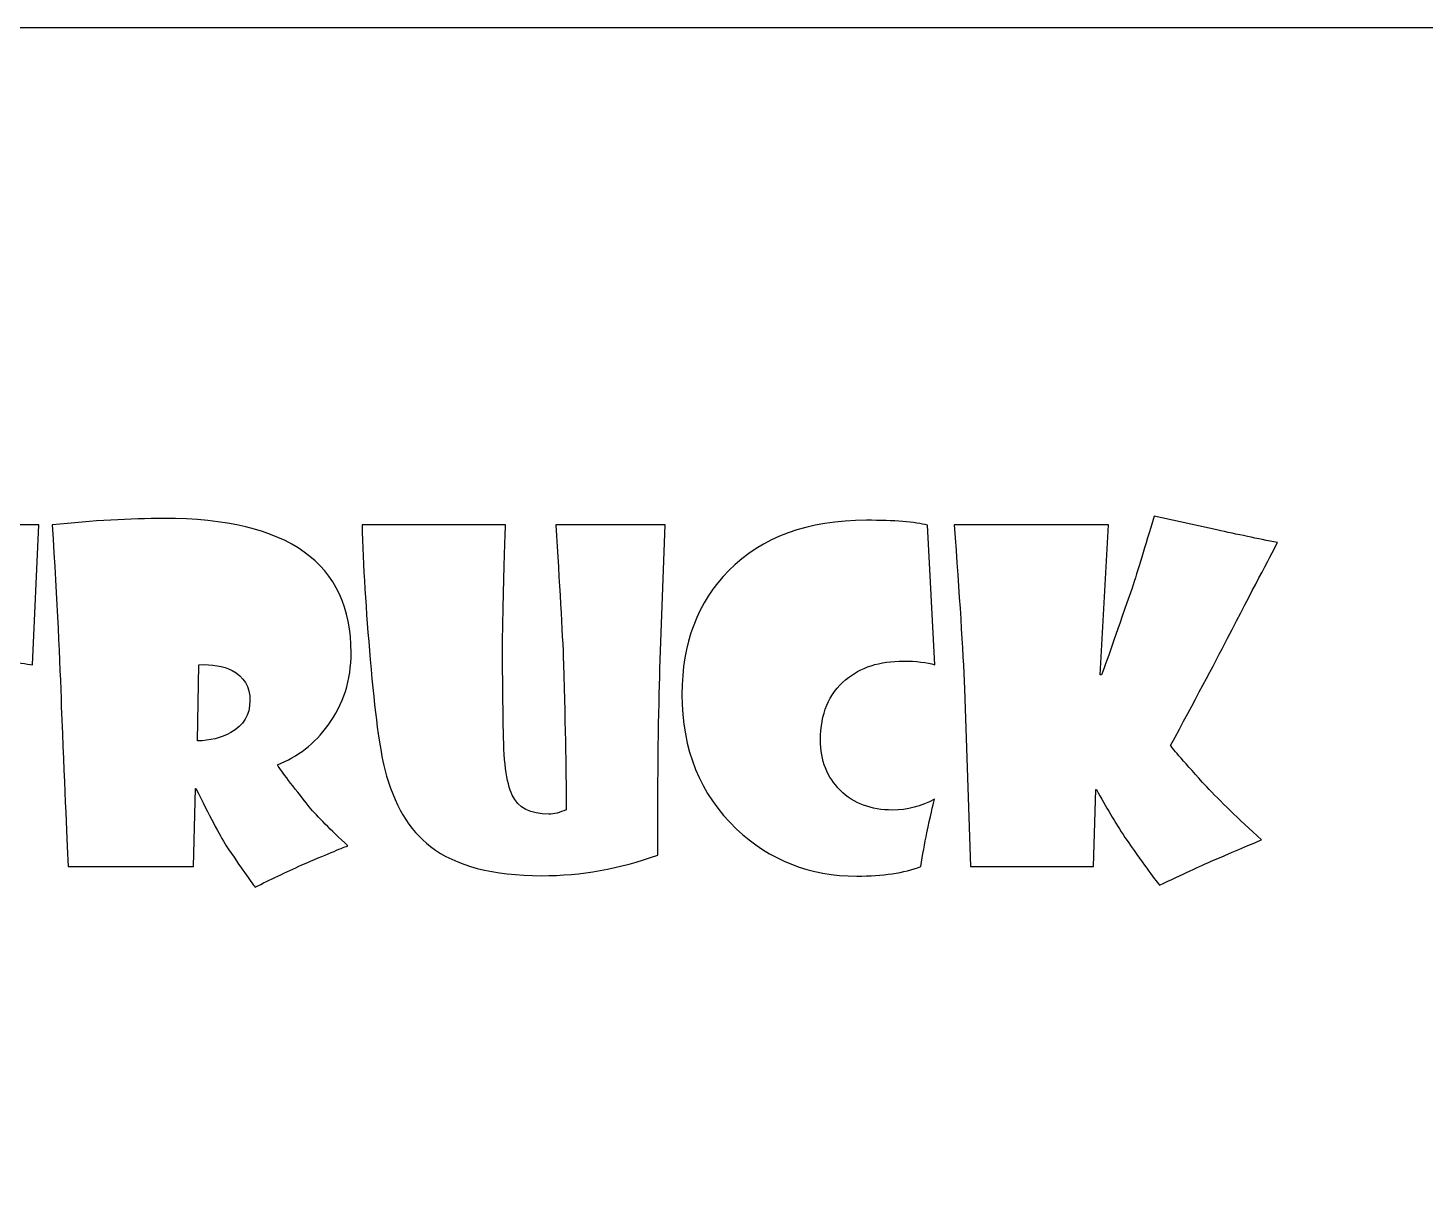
# Model space of a CAD drawing. Header units: centimetres. Extents: x -25 to 25, y -32.5 to 32.5.
# Drawn here: x -5.34 to 9.83, y 19.76 to 32.5 of the extents above; entities that cross this region are included whole.
import ezdxf

# ---------------------------------------------------------------- set-up
doc = ezdxf.new("R2010")
doc.units = ezdxf.units.CM
doc.header["$MEASUREMENT"] = 0
doc.layers.add('Capa 1', color=7, linetype='Continuous')

msp = doc.modelspace()

# ---------------------------------------------------------------- linework, layer by layer
at = {"layer": 'Capa 1', "color": 254}
msp.add_lwpolyline([(-25, -32.5), (25, -32.5), (25, 32.5), (-25, 32.5), (-25, -32.5)], close=True, dxfattribs=at)
at = {"layer": 'Capa 1', "color": 250}
for points, knots in [([(-1.83408, 25.71384), (-1.83408, 25.41778), (-1.91738, 25.15553), (-2.08314, 24.9271), (-2.08314, 24.9271), (-2.22993, 24.72752), (-2.41383, 24.58403), (-2.63485, 24.49744), (-2.63485, 24.49744), (-2.58784, 24.42487), (-2.47239, 24.2723), (-2.28931, 24.04057), (-2.28931, 24.04057), (-2.19694, 23.93336), (-2.05675, 23.79234), (-1.86872, 23.61751), (-1.86872, 23.61751), (-1.94377, 23.59029), (-2.11035, 23.52102), (-2.36765, 23.41051), (-2.36765, 23.41051), (-2.54743, 23.32887), (-2.71649, 23.24805), (-2.87565, 23.16971), (-2.87565, 23.16971), (-2.92266, 23.22743), (-3.02822, 23.37753), (-3.19151, 23.61916), (-3.19151, 23.61916), (-3.26573, 23.74203), (-3.37458, 23.9482), (-3.5189, 24.23849), (-3.5189, 24.23849), (-3.5189, 24.23849), (-3.52303, 24.23849), (-3.52303, 24.23849), (-3.52303, 24.23849), (-3.52303, 24.23849), (-3.54612, 23.39237), (-3.54612, 23.39237), (-3.54612, 23.39237), (-3.54612, 23.39237), (-4.90684, 23.39237), (-4.90684, 23.39237), (-4.90684, 23.39237), (-4.92415, 23.74368), (-4.94889, 24.32261), (-4.98106, 25.12914), (-4.98106, 25.12914), (-4.9959, 25.60498), (-5.02889, 26.26308), (-5.08002, 27.10342), (-5.08002, 27.10342), (-4.63717, 27.1496), (-4.23225, 27.1727), (-3.86692, 27.1727), (-3.86692, 27.1727), (-2.51197, 27.1727), (-1.83408, 26.68614), (-1.83408, 25.71384)], [0, 0, 0, 0, 0.0625, 0.0625, 0.0625, 0.0625, 0.125, 0.125, 0.125, 0.125, 0.1875, 0.1875, 0.1875, 0.1875, 0.25, 0.25, 0.25, 0.25, 0.3125, 0.3125, 0.3125, 0.3125, 0.375, 0.375, 0.375, 0.375, 0.4375, 0.4375, 0.4375, 0.4375, 0.5, 0.5, 0.5, 0.5, 0.5625, 0.5625, 0.5625, 0.5625, 0.625, 0.625, 0.625, 0.625, 0.6875, 0.6875, 0.6875, 0.6875, 0.75, 0.75, 0.75, 0.75, 0.8125, 0.8125, 0.8125, 0.8125, 0.875, 0.875, 0.875, 0.875, 1, 1, 1, 1]), ([(8.22699, 26.91045), (8.13875, 26.74634), (7.95732, 26.39997), (7.6827, 25.87135), (7.6827, 25.87135), (7.53344, 25.58024), (7.32727, 25.19264), (7.06419, 24.70691), (7.06419, 24.70691), (7.08729, 24.67145), (7.21758, 24.52135), (7.45674, 24.25746), (7.45674, 24.25746), (7.59694, 24.10737), (7.79568, 23.91604), (8.05381, 23.68431), (8.05381, 23.68431), (7.94578, 23.6373), (7.76929, 23.56225), (7.52354, 23.45752), (7.52354, 23.45752), (7.38664, 23.39649), (7.19367, 23.3066), (6.94544, 23.1895), (6.94544, 23.1895), (6.88441, 23.26372), (6.75906, 23.4369), (6.56856, 23.70905), (6.56856, 23.70905), (6.46218, 23.87151), (6.35992, 24.04469), (6.26096, 24.22777), (6.26096, 24.22777), (6.26096, 24.22777), (6.25189, 24.22777), (6.25189, 24.22777), (6.25189, 24.22777), (6.25189, 24.22777), (6.22797, 23.39237), (6.22797, 23.39237), (6.22797, 23.39237), (6.22797, 23.39237), (4.89199, 23.39237), (4.89199, 23.39237), (4.89199, 23.39237), (4.89199, 23.39237), (4.82684, 25.32294), (4.82684, 25.32294), (4.82684, 25.32294), (4.80952, 25.74518), (4.77159, 26.33812), (4.71386, 27.10342), (4.71386, 27.10342), (4.71386, 27.10342), (6.39126, 27.10342), (6.39126, 27.10342), (6.39126, 27.10342), (6.39126, 27.10342), (6.29889, 25.47468), (6.29889, 25.47468), (6.29889, 25.47468), (6.29889, 25.47468), (6.31621, 25.47468), (6.31621, 25.47468), (6.31621, 25.47468), (6.38466, 25.66518), (6.49434, 25.97856), (6.64608, 26.41482), (6.64608, 26.41482), (6.70793, 26.60449), (6.78793, 26.86592), (6.88606, 27.19744), (6.88606, 27.19744), (6.88606, 27.19744), (7.56725, 27.04817), (7.56725, 27.04817), (7.56725, 27.04817), (7.78909, 26.99951), (8.00845, 26.95416), (8.22699, 26.91045)], [0, 0, 0, 0, 0.04761905, 0.04761905, 0.04761905, 0.04761905, 0.0952381, 0.0952381, 0.0952381, 0.0952381, 0.14285714, 0.14285714, 0.14285714, 0.14285714, 0.19047619, 0.19047619, 0.19047619, 0.19047619, 0.23809524, 0.23809524, 0.23809524, 0.23809524, 0.28571429, 0.28571429, 0.28571429, 0.28571429, 0.33333333, 0.33333333, 0.33333333, 0.33333333, 0.38095238, 0.38095238, 0.38095238, 0.38095238, 0.42857143, 0.42857143, 0.42857143, 0.42857143, 0.47619048, 0.47619048, 0.47619048, 0.47619048, 0.52380952, 0.52380952, 0.52380952, 0.52380952, 0.57142857, 0.57142857, 0.57142857, 0.57142857, 0.61904762, 0.61904762, 0.61904762, 0.61904762, 0.66666667, 0.66666667, 0.66666667, 0.66666667, 0.71428571, 0.71428571, 0.71428571, 0.71428571, 0.76190476, 0.76190476, 0.76190476, 0.76190476, 0.80952381, 0.80952381, 0.80952381, 0.80952381, 0.85714286, 0.85714286, 0.85714286, 0.85714286, 0.9047619, 0.9047619, 0.9047619, 0.9047619, 1, 1, 1, 1]), ([(-5.22351, 27.10342), (-5.22351, 27.10342), (-5.29278, 25.58437), (-5.29278, 25.58437), (-5.29278, 25.58437), (-5.35628, 25.59344), (-5.45772, 25.60581), (-5.59709, 25.61983), (-5.59709, 25.61983), (-5.68285, 25.62477), (-5.82223, 25.6289), (-6.0152, 25.63385), (-6.0152, 25.63385), (-6.02427, 25.53901), (-6.04077, 25.30975), (-6.06468, 24.94524), (-6.06468, 24.94524), (-6.082, 24.5931), (-6.11004, 24.0752), (-6.1488, 23.39237), (-6.1488, 23.39237), (-6.1488, 23.39237), (-7.31654, 23.39237), (-7.31654, 23.39237), (-7.31654, 23.39237), (-7.32891, 23.71729), (-7.352, 24.22859), (-7.38664, 24.92627), (-7.38664, 24.92627), (-7.40231, 25.1679), (-7.41798, 25.40376), (-7.4353, 25.63385), (-7.4353, 25.63385), (-7.4353, 25.63385), (-7.8196, 25.61983), (-7.8196, 25.61983), (-7.8196, 25.61983), (-7.8196, 25.61983), (-8.16761, 25.58437), (-8.16761, 25.58437), (-8.16761, 25.58437), (-8.16761, 25.58437), (-8.22699, 27.10342), (-8.22699, 27.10342), (-8.22699, 27.10342), (-8.22699, 27.10342), (-5.22351, 27.10342), (-5.22351, 27.10342)], [0, 0, 0, 0, 0.07692308, 0.07692308, 0.07692308, 0.07692308, 0.15384615, 0.15384615, 0.15384615, 0.15384615, 0.23076923, 0.23076923, 0.23076923, 0.23076923, 0.30769231, 0.30769231, 0.30769231, 0.30769231, 0.38461538, 0.38461538, 0.38461538, 0.38461538, 0.46153846, 0.46153846, 0.46153846, 0.46153846, 0.53846154, 0.53846154, 0.53846154, 0.53846154, 0.61538462, 0.61538462, 0.61538462, 0.61538462, 0.69230769, 0.69230769, 0.69230769, 0.69230769, 0.76923077, 0.76923077, 0.76923077, 0.76923077, 0.84615385, 0.84615385, 0.84615385, 0.84615385, 1, 1, 1, 1]), ([(1.57514, 27.10342), (1.57514, 27.10342), (1.51988, 25.54066), (1.51988, 25.54066), (1.51988, 25.54066), (1.50421, 25.09451), (1.49597, 24.41992), (1.49597, 23.51607), (1.49597, 23.51607), (1.08363, 23.36763), (0.66304, 23.29341), (0.23421, 23.29341), (0.23421, 23.29341), (-0.29441, 23.29341), (-0.69685, 23.39897), (-0.9723, 23.61009), (-0.9723, 23.61009), (-1.20568, 23.78904), (-1.37144, 24.06696), (-1.46793, 24.44548), (-1.46793, 24.44548), (-1.52401, 24.6632), (-1.57678, 25.06152), (-1.62627, 25.63962), (-1.62627, 25.63962), (-1.6741, 26.17401), (-1.70379, 26.66222), (-1.71533, 27.10342), (-1.71533, 27.10342), (-1.71533, 27.10342), (-0.15669, 27.10342), (-0.15669, 27.10342), (-0.15669, 27.10342), (-0.16494, 26.89066), (-0.17483, 26.54429), (-0.18638, 26.06433), (-0.18638, 26.06433), (-0.19133, 25.79631), (-0.18968, 25.41696), (-0.18143, 24.92545), (-0.18143, 24.92545), (-0.17978, 24.55187), (-0.14762, 24.29952), (-0.08494, 24.16922), (-0.08494, 24.16922), (-0.01814, 24.03067), (0.11381, 23.9614), (0.31255, 23.9614), (0.31255, 23.9614), (0.36863, 23.9614), (0.43213, 23.97789), (0.5014, 24.01005), (0.5014, 24.01005), (0.5014, 24.34157), (0.49233, 24.86937), (0.47337, 25.59261), (0.47337, 25.59261), (0.4577, 25.95547), (0.42966, 26.45852), (0.3876, 27.10342), (0.3876, 27.10342), (0.3876, 27.10342), (1.57514, 27.10342), (1.57514, 27.10342)], [0, 0, 0, 0, 0.05882353, 0.05882353, 0.05882353, 0.05882353, 0.11764706, 0.11764706, 0.11764706, 0.11764706, 0.17647059, 0.17647059, 0.17647059, 0.17647059, 0.23529412, 0.23529412, 0.23529412, 0.23529412, 0.29411765, 0.29411765, 0.29411765, 0.29411765, 0.35294118, 0.35294118, 0.35294118, 0.35294118, 0.41176471, 0.41176471, 0.41176471, 0.41176471, 0.47058824, 0.47058824, 0.47058824, 0.47058824, 0.52941176, 0.52941176, 0.52941176, 0.52941176, 0.58823529, 0.58823529, 0.58823529, 0.58823529, 0.64705882, 0.64705882, 0.64705882, 0.64705882, 0.70588235, 0.70588235, 0.70588235, 0.70588235, 0.76470588, 0.76470588, 0.76470588, 0.76470588, 0.82352941, 0.82352941, 0.82352941, 0.82352941, 0.88235294, 0.88235294, 0.88235294, 0.88235294, 1, 1, 1, 1]), ([(4.50522, 25.58272), (4.41698, 25.60993), (4.30317, 25.62395), (4.16462, 25.62395), (4.16462, 25.62395), (3.9065, 25.62395), (3.69703, 25.55633), (3.53622, 25.42108), (3.53622, 25.42108), (3.35397, 25.27016), (3.26325, 25.05162), (3.26325, 24.76628), (3.26325, 24.76628), (3.26325, 24.54445), (3.335, 24.36219), (3.47932, 24.21952), (3.47932, 24.21952), (3.62363, 24.07685), (3.81249, 24.00593), (4.04587, 24.00593), (4.04587, 24.00593), (4.20586, 24.00593), (4.35677, 24.04552), (4.50027, 24.12468), (4.50027, 24.12468), (4.48377, 24.05789), (4.45656, 23.93666), (4.4178, 23.75935), (4.4178, 23.75935), (4.39471, 23.64225), (4.37327, 23.51937), (4.35183, 23.39237), (4.35183, 23.39237), (4.17122, 23.3231), (3.94031, 23.28846), (3.65827, 23.28846), (3.65827, 23.28846), (3.1478, 23.28846), (2.71072, 23.45999), (2.34868, 23.80306), (2.34868, 23.80306), (1.95531, 24.17664), (1.75904, 24.6632), (1.75904, 25.26274), (1.75904, 25.26274), (1.75904, 25.81692), (1.9281, 26.26472), (2.26621, 26.60697), (2.26621, 26.60697), (2.62742, 26.97065), (3.12553, 27.1529), (3.76136, 27.1529), (3.76136, 27.1529), (4.06731, 27.1529), (4.28915, 27.13558), (4.42605, 27.10012), (4.42605, 27.10012), (4.42605, 27.10012), (4.50522, 25.58272), (4.50522, 25.58272)], [0, 0, 0, 0, 0.0625, 0.0625, 0.0625, 0.0625, 0.125, 0.125, 0.125, 0.125, 0.1875, 0.1875, 0.1875, 0.1875, 0.25, 0.25, 0.25, 0.25, 0.3125, 0.3125, 0.3125, 0.3125, 0.375, 0.375, 0.375, 0.375, 0.4375, 0.4375, 0.4375, 0.4375, 0.5, 0.5, 0.5, 0.5, 0.5625, 0.5625, 0.5625, 0.5625, 0.625, 0.625, 0.625, 0.625, 0.6875, 0.6875, 0.6875, 0.6875, 0.75, 0.75, 0.75, 0.75, 0.8125, 0.8125, 0.8125, 0.8125, 0.875, 0.875, 0.875, 0.875, 1, 1, 1, 1]), ([(-2.93256, 25.19264), (-2.93256, 25.34603), (-2.99771, 25.45572), (-3.12718, 25.52169), (-3.12718, 25.52169), (-3.22284, 25.56952), (-3.34242, 25.59096), (-3.48674, 25.58437), (-3.48674, 25.58437), (-3.48674, 25.58437), (-3.50076, 24.75804), (-3.50076, 24.75804), (-3.50076, 24.75804), (-3.36634, 24.75804), (-3.24676, 24.78773), (-3.1412, 24.8471), (-3.1412, 24.8471), (-3.00183, 24.92462), (-2.93256, 25.04008), (-2.93256, 25.19264)], [0, 0, 0, 0, 0.16666667, 0.16666667, 0.16666667, 0.16666667, 0.33333333, 0.33333333, 0.33333333, 0.33333333, 0.5, 0.5, 0.5, 0.5, 0.66666667, 0.66666667, 0.66666667, 0.66666667, 1, 1, 1, 1])]:
    msp.add_open_spline(points, degree=3, knots=knots, dxfattribs=at)

doc.saveas('drawing.dxf')
